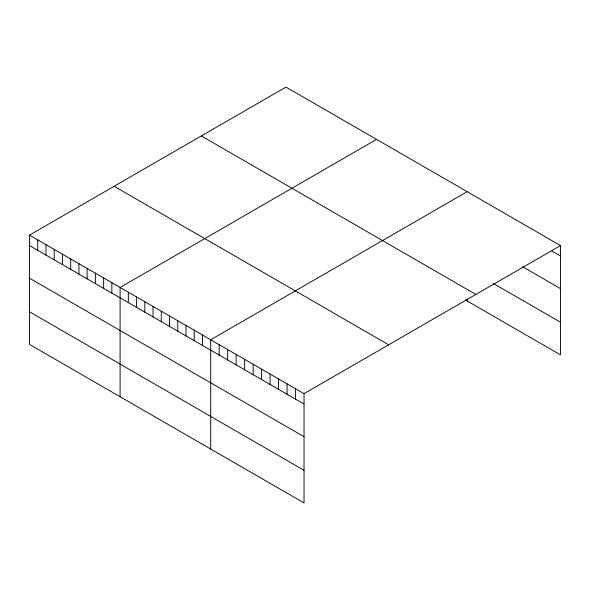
<?xml version="1.0" encoding="UTF-8"?>
<svg xmlns="http://www.w3.org/2000/svg" width="590" height="590" viewBox="0 0 590 590"><rect width="100%" height="100%" fill="white"/><g stroke="black" fill="none" stroke-linecap="round" stroke-linejoin="round"><path stroke-width="0.89" d="M29.5 235.144L304.034 393.648L304.034 502.923L29.5 344.42L29.5 235.144L285.966 87.077L560.5 245.58L560.5 354.856L465.658 300.096M376.56 139.388L120.095 287.455L120.095 396.723M467.155 191.691L210.696 339.759L210.696 449.034M304.034 393.648L560.5 245.58M552.011 251.097L560.5 255.994M522.703 266.791L560.5 288.621M493.388 283.48L560.5 322.229M201.33 135.943L475.865 294.44M114.135 186.285L388.67 344.789M29.5 245.558L304.034 404.062M29.5 278.185L304.034 436.689M29.5 311.793L304.034 470.296M467.155 299.152L467.155 300.966M295.553 388.751L295.553 399.165M287.065 383.847L287.065 394.268M278.576 378.95L278.576 389.363M270.095 374.053L270.095 384.466M261.606 369.156L261.606 379.569M253.125 364.251L253.125 374.665M244.636 359.354L244.636 369.768M236.148 354.457L236.148 364.871M227.666 349.553L227.666 359.966M219.178 344.656L219.178 355.069M202.458 335.002L202.458 345.416M194.221 330.245L194.221 340.659M185.983 325.496L185.983 335.909M177.752 320.739L177.752 331.152M169.514 315.982L169.514 326.395M161.277 311.225L161.277 321.639M153.039 306.476L153.039 316.889M144.808 301.719L144.808 312.132M136.57 296.962L136.57 307.375M128.332 292.205L128.332 302.618M111.864 282.699L111.864 293.112M103.626 277.942L103.626 288.355M95.388 273.185L95.388 283.598M87.15 268.435L87.15 278.849M78.92 263.678L78.92 274.092M70.682 258.921L70.682 269.335M62.444 254.165L62.444 264.578M54.206 249.415L54.206 259.829M45.976 244.658L45.976 255.072M37.738 239.901L37.738 250.315"/></g></svg>
